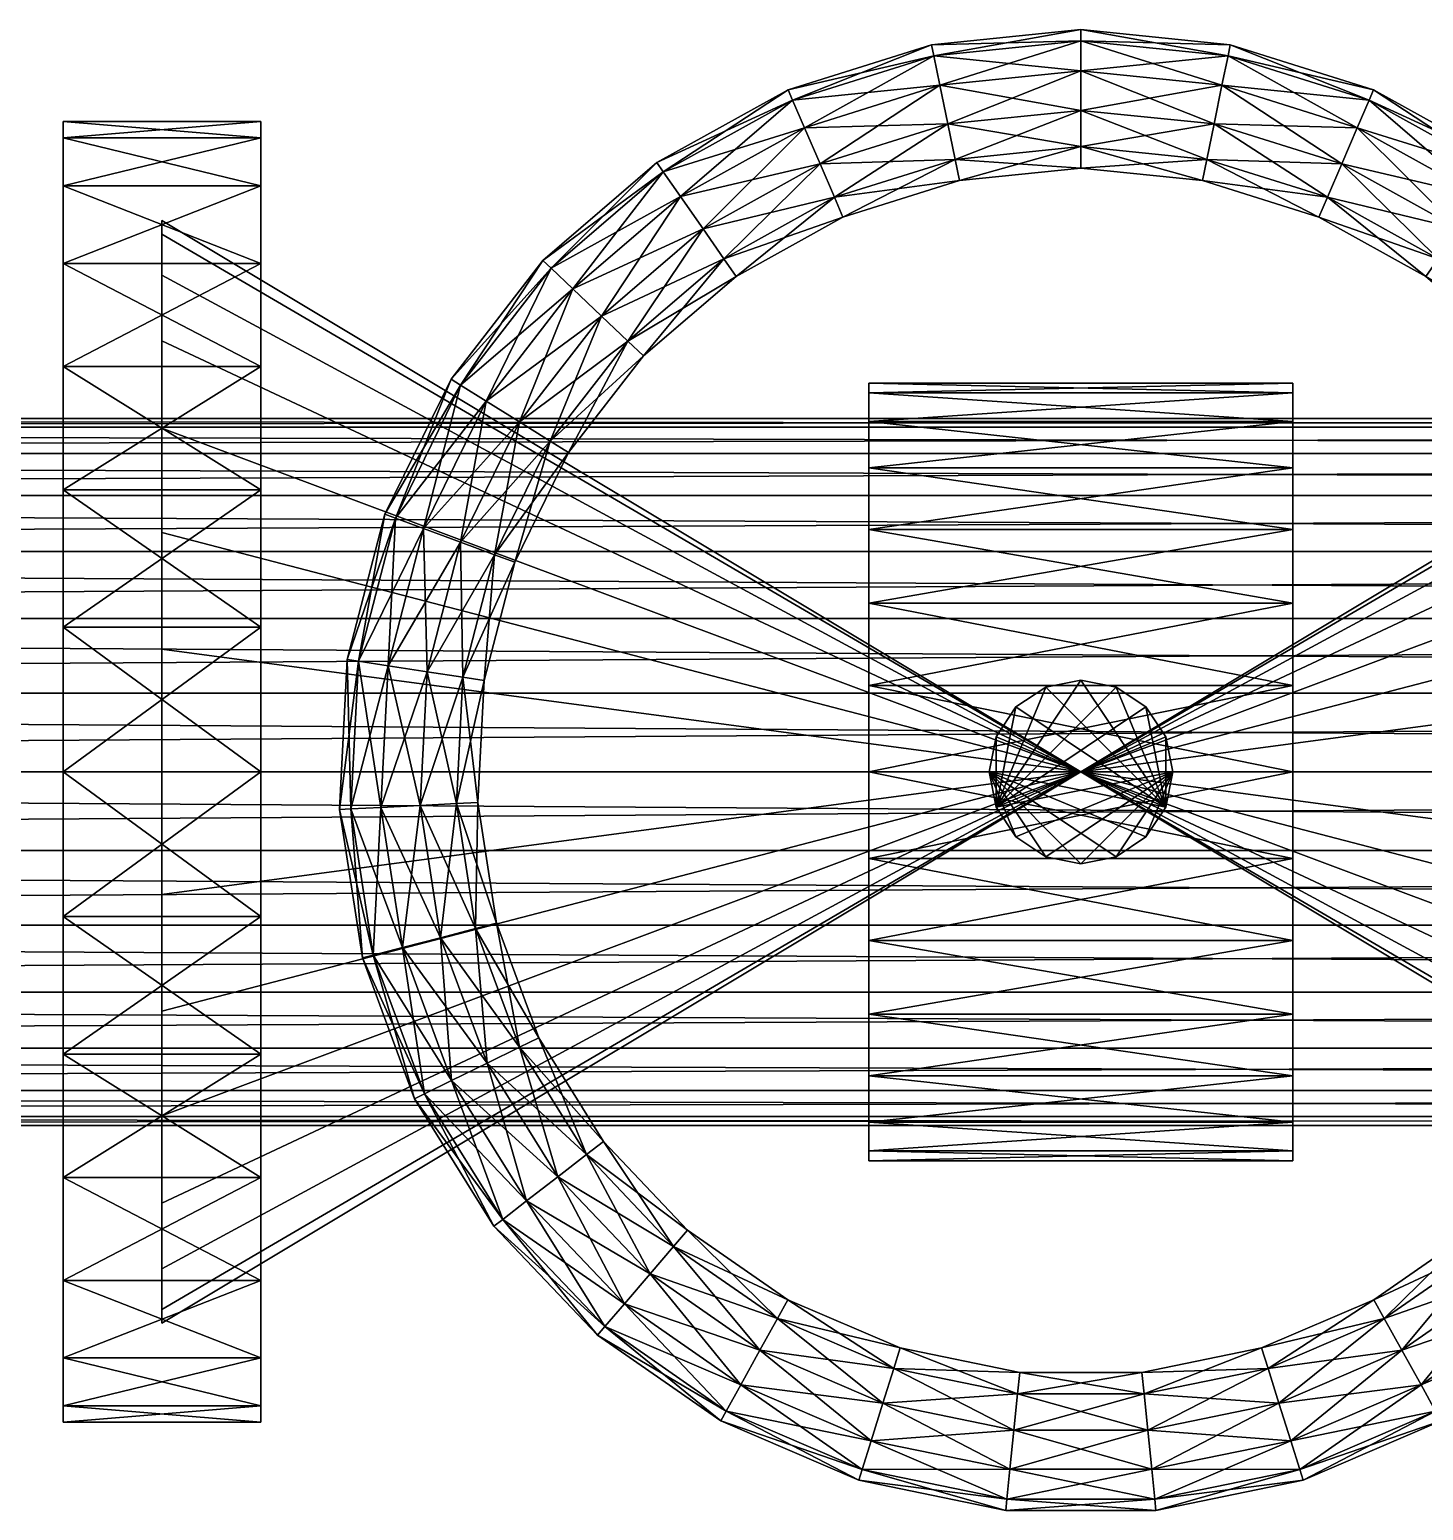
# Model space of a CAD drawing. Header units: millimetres. Extents: x 3500 to 25050, y 1500 to 19500.
# Drawn here: x 9974.1 to 10406.2, y 5771.1 to 6230.1 of the extents above; entities that cross this region are included whole.
import ezdxf

# ---------------------------------------------------------------- set-up
doc = ezdxf.new("R2010")
doc.units = ezdxf.units.MM
for name, color, linetype, true_color in [('3D-PIPE-P-1002', 7, 'Continuous', 0x1fb5a9), ('3D-VALVE', 7, 'Continuous', 0x3a4658), ('3D-VALVE-HANDWHEEL', 7, 'Continuous', 0xd93b3b)]:
    doc.layers.add(name, color=color, linetype=linetype, true_color=true_color)

msp = doc.modelspace()

# ---------------------------------------------------------------- meshes
at = {"layer": '3D-PIPE-P-1002'}
mesh = msp.add_polyface(dxfattribs=at)
corners = [(8500, 6109.55, 600), (12200, 6109.55, 600), (8500, 6106.8, 575.62), (12200, 6106.8, 575.62), (8500, 6098.7, 552.47), (12200, 6098.7, 552.47), (8500, 6085.65, 531.7), (12200, 6085.65, 531.7), (8500, 6068.3, 514.35), (12200, 6068.3, 514.35), (8500, 6047.53, 501.3), (12200, 6047.53, 501.3), (8500, 6024.38, 493.2), (12200, 6024.38, 493.2), (8500, 6000, 490.45), (12200, 6000, 490.45), (8500, 5975.62, 493.2), (12200, 5975.62, 493.2), (8500, 5952.47, 501.3), (12200, 5952.47, 501.3), (8500, 5931.7, 514.35), (12200, 5931.7, 514.35), (8500, 5914.35, 531.7), (12200, 5914.35, 531.7), (8500, 5901.3, 552.47), (12200, 5901.3, 552.47), (8500, 5893.2, 575.62), (12200, 5893.2, 575.62), (8500, 5890.45, 600), (12200, 5890.45, 600), (8500, 5893.2, 624.38), (12200, 5893.2, 624.38), (8500, 5901.3, 647.53), (12200, 5901.3, 647.53), (8500, 5914.35, 668.3), (12200, 5914.35, 668.3), (8500, 5931.7, 685.65), (12200, 5931.7, 685.65), (8500, 5952.47, 698.7), (12200, 5952.47, 698.7), (8500, 5975.62, 706.8), (12200, 5975.62, 706.8), (8500, 6000, 709.55), (12200, 6000, 709.55), (8500, 6024.38, 706.8), (12200, 6024.38, 706.8), (8500, 6047.53, 698.7), (12200, 6047.53, 698.7), (8500, 6068.3, 685.65), (12200, 6068.3, 685.65), (8500, 6085.65, 668.3), (12200, 6085.65, 668.3), (8500, 6098.7, 647.53), (12200, 6098.7, 647.53), (8500, 6106.8, 624.38), (12200, 6106.8, 624.38)]
mesh.append_faces([[corners[k] for k in face] for face in [(0, 1, 2), (1, 3, 2), (2, 3, 4), (3, 5, 4), (4, 5, 6), (5, 7, 6), (6, 7, 8), (7, 9, 8), (8, 9, 10), (9, 11, 10), (10, 11, 12), (11, 13, 12), (12, 13, 14), (13, 15, 14), (14, 15, 16), (15, 17, 16), (16, 17, 18), (17, 19, 18), (18, 19, 20), (19, 21, 20), (20, 21, 22), (21, 23, 22), (22, 23, 24), (23, 25, 24), (24, 25, 26), (25, 27, 26), (26, 27, 28), (27, 29, 28), (28, 29, 30), (29, 31, 30), (30, 31, 32), (31, 33, 32), (32, 33, 34), (33, 35, 34), (34, 35, 36), (35, 37, 36), (36, 37, 38), (37, 39, 38), (38, 39, 40), (39, 41, 40), (40, 41, 42), (41, 43, 42), (42, 43, 44), (43, 45, 44), (44, 45, 46), (45, 47, 46), (46, 47, 48), (47, 49, 48), (48, 49, 50), (49, 51, 50), (50, 51, 52), (51, 53, 52), (52, 53, 54), (53, 55, 54), (54, 55, 0), (55, 1, 0), (4, 6, 2), (2, 6, 0), (0, 6, 54), (54, 6, 52), (52, 6, 50), (50, 6, 48), (48, 6, 46), (46, 6, 44), (6, 8, 44), (8, 10, 44), (10, 12, 44), (44, 12, 42), (42, 12, 40), (40, 12, 38), (38, 12, 36), (36, 12, 34), (34, 12, 32), (32, 12, 30), (30, 12, 28), (28, 12, 26), (26, 12, 24), (12, 14, 24), (14, 16, 24), (16, 18, 24), (18, 20, 24), (22, 24, 20), (53, 51, 55), (55, 51, 1), (1, 51, 3), (3, 51, 5), (5, 51, 7), (7, 51, 9), (9, 51, 11), (11, 51, 13), (51, 49, 13), (49, 47, 13), (47, 45, 13), (13, 45, 15), (15, 45, 17), (17, 45, 19), (19, 45, 21), (21, 45, 23), (23, 45, 25), (25, 45, 27), (27, 45, 29), (29, 45, 31), (31, 45, 33), (45, 43, 33), (43, 41, 33), (41, 39, 33), (39, 37, 33), (35, 33, 37)]])
at = {"layer": '3D-VALVE'}
mesh = msp.add_polyface(dxfattribs=at)
corners = [(10015.17, 6074.15, 753.97), (10015.17, 6106.55, 733.61), (10015.17, 5866.39, 493.45), (10015.17, 6133.61, 706.55), (10015.17, 6153.97, 674.15), (10015.17, 6166.61, 638.03), (10015.17, 6170.9, 600), (10015.17, 6166.61, 561.97), (10015.17, 6153.97, 525.85), (10015.17, 6133.61, 493.45), (10015.17, 6106.55, 466.39), (10015.17, 5893.45, 466.39), (10015.17, 5961.97, 433.39), (10015.17, 6000, 429.1), (10015.17, 6074.15, 446.03), (10015.17, 6038.03, 433.39), (9984.5, 6201.57, 600), (10045.84, 6201.57, 600), (9984.5, 6196.52, 555.15), (10045.84, 6196.52, 555.15), (9984.5, 6181.61, 512.54), (10045.84, 6181.61, 512.54), (9984.5, 6157.6, 474.32), (10045.84, 6157.6, 474.32), (9984.5, 6125.68, 442.4), (10045.84, 6125.68, 442.4), (9984.5, 6087.46, 418.39), (10045.84, 6087.46, 418.39), (9984.5, 6044.85, 403.48), (10045.84, 6044.85, 403.48), (9984.5, 6000, 398.43), (10045.84, 6000, 398.43), (9984.5, 6000, 801.57), (10045.84, 6000, 801.57), (9984.5, 6044.85, 796.52), (10045.84, 6044.85, 796.52), (9984.5, 6087.46, 781.61), (10045.84, 6087.46, 781.61), (9984.5, 6125.68, 757.6), (10045.84, 6125.68, 757.6), (9984.5, 6157.6, 725.68), (10045.84, 6157.6, 725.68), (9984.5, 6181.61, 687.46), (10045.84, 6181.61, 687.46), (9984.5, 6196.52, 644.85), (10045.84, 6196.52, 644.85), (9984.5, 5955.15, 796.52), (9984.5, 5912.54, 781.61), (9984.5, 5874.32, 442.4), (9984.5, 5955.15, 403.48)]
mesh.append_faces([[corners[k] for k in face] for face in [(0, 1, 2), (1, 3, 2), (3, 4, 2), (4, 5, 2), (5, 6, 2), (6, 7, 2), (7, 8, 2), (8, 9, 2), (9, 10, 11), (12, 10, 13), (10, 14, 13), (15, 13, 14), (16, 17, 18), (17, 19, 18), (18, 19, 20), (19, 21, 20), (20, 21, 22), (21, 23, 22), (22, 23, 24), (23, 25, 24), (24, 25, 26), (25, 27, 26), (26, 27, 28), (27, 29, 28), (28, 29, 30), (29, 31, 30), (32, 33, 34), (33, 35, 34), (34, 35, 36), (35, 37, 36), (36, 37, 38), (37, 39, 38), (38, 39, 40), (39, 41, 40), (40, 41, 42), (41, 43, 42), (42, 43, 44), (43, 45, 44), (44, 45, 16), (45, 17, 16), (18, 20, 16), (16, 20, 44), (44, 20, 42), (42, 20, 40), (20, 22, 40), (40, 22, 38), (38, 22, 36), (36, 22, 34), (34, 22, 32), (32, 22, 46), (46, 22, 47), (22, 24, 48), (24, 26, 49), (49, 26, 30), (28, 30, 26), (45, 43, 17), (17, 43, 19), (19, 43, 21), (21, 43, 23), (43, 41, 23), (23, 41, 25)]])
mesh = msp.add_polyface(dxfattribs=at)
corners = [(10300, 6000, 600), (10584.83, 6000, 770.9), (10584.83, 6038.03, 766.61), (10584.83, 6074.15, 753.97), (10584.83, 6106.55, 733.61), (10584.83, 6133.61, 706.55), (10584.83, 6153.97, 674.15), (10584.83, 6166.61, 638.03), (10584.83, 6170.9, 600), (10584.83, 6166.61, 561.97), (10584.83, 6153.97, 525.85), (10584.83, 6133.61, 493.45), (10584.83, 6106.55, 466.39), (10584.83, 6074.15, 446.03), (10584.83, 6038.03, 433.39), (10584.83, 6000, 429.1), (10554.16, 6196.52, 555.15), (10554.16, 6181.61, 512.54), (10554.16, 6201.57, 600), (10554.16, 6196.52, 644.85), (10554.16, 6181.61, 687.46), (10554.16, 6157.6, 725.68), (10554.16, 6157.6, 474.32), (10554.16, 6125.68, 757.6), (10365.73, 6120.5, 600), (10365.73, 6117.48, 573.19), (10234.27, 6117.48, 573.19), (10365.73, 6108.57, 547.71), (10234.27, 6108.57, 547.71), (10365.73, 6094.21, 524.87), (10234.27, 6094.21, 524.87), (10365.73, 6075.13, 505.79), (10234.27, 6075.13, 505.79), (10365.73, 6052.29, 491.43), (10234.27, 6052.29, 491.43), (10365.73, 6026.81, 482.52), (10234.27, 6026.81, 482.52), (10365.73, 6000, 479.49), (10234.27, 6000, 479.49), (10365.73, 6000, 720.51), (10365.73, 6026.81, 717.48), (10234.27, 6026.81, 717.48), (10365.73, 6052.29, 708.57), (10234.27, 6052.29, 708.57), (10365.73, 6075.13, 694.21), (10234.27, 6075.13, 694.21), (10365.73, 6094.21, 675.13), (10234.27, 6094.21, 675.13), (10365.73, 6108.57, 652.29), (10234.27, 6108.57, 652.29), (10365.73, 6117.48, 626.81), (10234.27, 6117.48, 626.81), (10234.27, 6120.5, 600), (10365.73, 5973.19, 717.48), (10365.73, 5947.71, 708.57), (10365.73, 5879.5, 600), (10365.73, 5882.52, 573.19), (10300, 6028.48, 600), (10300, 6028.48, 1103.93), (10310.9, 6026.31, 600), (10310.9, 6026.31, 1103.93), (10320.14, 6020.14, 600), (10320.14, 6020.14, 1103.93), (10326.31, 6010.9, 600), (10326.31, 6010.9, 1103.93), (10328.48, 6000, 600), (10328.48, 6000, 1103.93), (10326.31, 5989.1, 600), (10289.1, 6026.31, 600), (10273.69, 5989.1, 1103.93)]
mesh.append_faces([[corners[k] for k in face] for face in [(0, 1, 2), (0, 2, 3), (0, 3, 4), (0, 4, 5), (0, 5, 6), (0, 6, 7), (0, 7, 8), (0, 8, 9), (0, 9, 10), (0, 10, 11), (0, 11, 12), (0, 12, 13), (0, 13, 14), (0, 14, 15), (16, 17, 18), (18, 17, 19), (19, 17, 20), (20, 17, 21), (17, 22, 21), (21, 22, 23), (24, 25, 26), (25, 27, 28), (27, 29, 30), (29, 31, 32), (31, 33, 34), (33, 35, 36), (35, 37, 38), (39, 40, 41), (40, 42, 43), (42, 44, 45), (44, 46, 47), (46, 48, 49), (48, 50, 51), (50, 24, 52), (50, 48, 24), (48, 46, 24), (46, 44, 24), (44, 42, 24), (42, 40, 24), (40, 39, 24), (39, 53, 24), (53, 54, 24), (24, 55, 25), (25, 55, 27), (27, 56, 29), (29, 56, 31), (31, 56, 33), (57, 58, 59), (58, 60, 59), (59, 60, 61), (60, 62, 61), (61, 62, 63), (62, 64, 63), (63, 64, 65), (64, 66, 65), (63, 67, 61), (61, 67, 59), (59, 67, 57), (57, 67, 68), (60, 69, 62), (62, 69, 64)]])
mesh = msp.add_polyface(dxfattribs=at)
corners = [(10300, 6000, 600), (10015.17, 6000, 429.1), (10015.17, 6038.03, 433.39), (10015.17, 6074.15, 446.03), (10015.17, 6106.55, 466.39), (10015.17, 6133.61, 493.45), (10015.17, 6153.97, 525.85), (10015.17, 6166.61, 561.97), (10015.17, 6170.9, 600), (10015.17, 6166.61, 638.03), (10015.17, 6153.97, 674.15), (10015.17, 6133.61, 706.55), (10015.17, 6106.55, 733.61), (10015.17, 6074.15, 753.97), (10015.17, 6038.03, 766.61), (10015.17, 6000, 770.9), (10045.84, 6125.68, 442.4), (10045.84, 6157.6, 725.68), (10045.84, 6087.46, 418.39), (10045.84, 6044.85, 403.48), (10045.84, 6000, 398.43), (10045.84, 5955.15, 403.48), (10045.84, 5912.54, 418.39), (10045.84, 6125.68, 757.6), (10045.84, 5874.32, 757.6), (10045.84, 6087.46, 781.61), (10045.84, 5955.15, 796.52), (10045.84, 6000, 801.57), (10045.84, 6044.85, 796.52), (10234.27, 6120.5, 600), (10365.73, 6120.5, 600), (10234.27, 6117.48, 573.19), (10365.73, 6117.48, 573.19), (10234.27, 6108.57, 547.71), (10365.73, 6108.57, 547.71), (10234.27, 6094.21, 524.87), (10365.73, 6094.21, 524.87), (10234.27, 6075.13, 505.79), (10365.73, 6075.13, 505.79), (10234.27, 6052.29, 491.43), (10365.73, 6052.29, 491.43), (10234.27, 6026.81, 482.52), (10365.73, 6026.81, 482.52), (10234.27, 6000, 479.49), (10234.27, 6000, 720.51), (10365.73, 6000, 720.51), (10234.27, 6026.81, 717.48), (10365.73, 6026.81, 717.48), (10234.27, 6052.29, 708.57), (10365.73, 6052.29, 708.57), (10234.27, 6075.13, 694.21), (10365.73, 6075.13, 694.21), (10234.27, 6094.21, 675.13), (10365.73, 6094.21, 675.13), (10234.27, 6108.57, 652.29), (10365.73, 6108.57, 652.29), (10234.27, 6117.48, 626.81), (10365.73, 6117.48, 626.81), (10234.27, 5973.19, 482.52), (10234.27, 5947.71, 491.43), (10234.27, 5879.5, 600), (10234.27, 5882.52, 626.81), (10271.52, 6000, 1103.93), (10273.69, 6010.9, 1103.93), (10273.69, 6010.9, 600), (10279.86, 6020.14, 600), (10279.86, 6020.14, 1103.93), (10289.1, 6026.31, 600), (10289.1, 6026.31, 1103.93), (10300, 6028.48, 600), (10300, 6028.48, 1103.93), (10326.31, 5989.1, 600), (10273.69, 5989.1, 1103.93), (10310.9, 6026.31, 1103.93)]
mesh.append_faces([[corners[k] for k in face] for face in [(0, 1, 2), (0, 2, 3), (0, 3, 4), (0, 4, 5), (0, 5, 6), (0, 6, 7), (0, 7, 8), (0, 8, 9), (0, 9, 10), (0, 10, 11), (0, 11, 12), (0, 12, 13), (0, 13, 14), (0, 14, 15), (16, 17, 18), (18, 17, 19), (19, 17, 20), (20, 17, 21), (21, 17, 22), (17, 23, 24), (23, 25, 26), (26, 25, 27), (28, 27, 25), (29, 30, 31), (31, 32, 33), (33, 34, 35), (35, 36, 37), (37, 38, 39), (39, 40, 41), (41, 42, 43), (44, 45, 46), (46, 47, 48), (48, 49, 50), (50, 51, 52), (52, 53, 54), (54, 55, 56), (56, 57, 29), (31, 33, 29), (33, 35, 29), (35, 37, 29), (37, 39, 29), (39, 41, 29), (41, 43, 29), (43, 58, 29), (58, 59, 29), (29, 60, 56), (56, 60, 54), (54, 61, 52), (52, 61, 50), (62, 63, 64), (64, 63, 65), (63, 66, 65), (65, 66, 67), (66, 68, 67), (67, 68, 69), (68, 70, 69), (67, 71, 65), (65, 71, 64), (63, 72, 66), (66, 72, 68), (68, 72, 70), (70, 72, 73)]])
mesh = msp.add_polyface(dxfattribs=at)
corners = [(10015.17, 5833.39, 638.03), (10015.17, 5846.03, 674.15), (10015.17, 5829.1, 600), (10015.17, 5866.39, 706.55), (10015.17, 5833.39, 561.97), (10015.17, 5846.03, 525.85), (10015.17, 5866.39, 493.45), (10015.17, 5893.45, 733.61), (10015.17, 5925.85, 753.97), (10015.17, 5961.97, 766.61), (10015.17, 6000, 770.9), (10015.17, 6038.03, 766.61), (10015.17, 6074.15, 753.97), (10015.17, 6133.61, 493.45), (10015.17, 5893.45, 466.39), (10015.17, 6106.55, 466.39), (10015.17, 5925.85, 446.03), (10015.17, 5961.97, 433.39), (9984.5, 6000, 398.43), (10045.84, 6000, 398.43), (9984.5, 5955.15, 403.48), (10045.84, 5955.15, 403.48), (9984.5, 5912.54, 418.39), (10045.84, 5912.54, 418.39), (9984.5, 5874.32, 442.4), (10045.84, 5874.32, 442.4), (9984.5, 5842.4, 474.32), (10045.84, 5842.4, 474.32), (9984.5, 5818.39, 512.54), (10045.84, 5818.39, 512.54), (9984.5, 5803.48, 555.15), (10045.84, 5803.48, 555.15), (9984.5, 5798.43, 600), (10045.84, 5798.43, 600), (9984.5, 5803.48, 644.85), (10045.84, 5803.48, 644.85), (9984.5, 5818.39, 687.46), (10045.84, 5818.39, 687.46), (9984.5, 5842.4, 725.68), (10045.84, 5842.4, 725.68), (9984.5, 5874.32, 757.6), (10045.84, 5874.32, 757.6), (9984.5, 5912.54, 781.61), (10045.84, 5912.54, 781.61), (9984.5, 5955.15, 796.52), (10045.84, 5955.15, 796.52), (9984.5, 6000, 801.57), (10045.84, 6000, 801.57), (9984.5, 6157.6, 474.32), (9984.5, 6125.68, 442.4), (10045.84, 6157.6, 725.68)]
mesh.append_faces([[corners[k] for k in face] for face in [(0, 1, 2), (1, 3, 2), (2, 3, 4), (4, 3, 5), (5, 3, 6), (3, 7, 6), (7, 8, 6), (8, 9, 6), (9, 10, 6), (10, 11, 6), (11, 12, 6), (6, 13, 14), (14, 15, 16), (16, 15, 17), (18, 19, 20), (19, 21, 20), (20, 21, 22), (21, 23, 22), (22, 23, 24), (23, 25, 24), (24, 25, 26), (25, 27, 26), (26, 27, 28), (27, 29, 28), (28, 29, 30), (29, 31, 30), (30, 31, 32), (31, 33, 32), (32, 33, 34), (33, 35, 34), (34, 35, 36), (35, 37, 36), (36, 37, 38), (37, 39, 38), (38, 39, 40), (39, 41, 40), (40, 41, 42), (41, 43, 42), (42, 43, 44), (43, 45, 44), (44, 45, 46), (45, 47, 46), (42, 48, 40), (40, 48, 38), (38, 48, 36), (36, 48, 34), (34, 48, 32), (32, 48, 30), (30, 48, 28), (28, 48, 26), (26, 48, 24), (24, 49, 22), (22, 49, 20), (23, 50, 25), (25, 50, 27), (27, 50, 29), (29, 50, 31), (31, 50, 33), (33, 50, 35), (35, 50, 37), (37, 50, 39)]])
mesh = msp.add_polyface(dxfattribs=at)
corners = [(10300, 6000, 600), (10015.17, 5829.1, 600), (10015.17, 5833.39, 561.97), (10015.17, 5846.03, 525.85), (10015.17, 5866.39, 493.45), (10015.17, 5893.45, 466.39), (10015.17, 5925.85, 446.03), (10015.17, 5961.97, 433.39), (10015.17, 6000, 429.1), (10015.17, 6000, 770.9), (10015.17, 5961.97, 766.61), (10015.17, 5925.85, 753.97), (10015.17, 5893.45, 733.61), (10015.17, 5866.39, 706.55), (10015.17, 5846.03, 674.15), (10015.17, 5833.39, 638.03), (10045.84, 5842.4, 725.68), (10045.84, 6157.6, 725.68), (10045.84, 5874.32, 757.6), (10045.84, 6125.68, 757.6), (10045.84, 5912.54, 781.61), (10045.84, 5955.15, 796.52), (10234.27, 6000, 479.49), (10365.73, 6000, 479.49), (10234.27, 5973.19, 482.52), (10365.73, 5973.19, 482.52), (10234.27, 5947.71, 491.43), (10365.73, 5947.71, 491.43), (10234.27, 5924.87, 505.79), (10365.73, 5924.87, 505.79), (10234.27, 5905.79, 524.87), (10365.73, 5905.79, 524.87), (10234.27, 5891.43, 547.71), (10365.73, 5891.43, 547.71), (10234.27, 5882.52, 573.19), (10365.73, 5882.52, 573.19), (10234.27, 5879.5, 600), (10365.73, 5879.5, 600), (10234.27, 5882.52, 626.81), (10365.73, 5882.52, 626.81), (10234.27, 5891.43, 652.29), (10365.73, 5891.43, 652.29), (10234.27, 5905.79, 675.13), (10365.73, 5905.79, 675.13), (10234.27, 5924.87, 694.21), (10365.73, 5924.87, 694.21), (10234.27, 5947.71, 708.57), (10365.73, 5947.71, 708.57), (10234.27, 5973.19, 717.48), (10365.73, 5973.19, 717.48), (10234.27, 6000, 720.51), (10234.27, 6120.5, 600), (10234.27, 6108.57, 652.29), (10234.27, 6075.13, 694.21), (10234.27, 6052.29, 708.57), (10234.27, 6026.81, 717.48), (10300, 5971.52, 600), (10300, 5971.52, 1103.93), (10289.1, 5973.69, 600), (10289.1, 5973.69, 1103.93), (10279.86, 5979.86, 600), (10279.86, 5979.86, 1103.93), (10273.69, 5989.1, 600), (10273.69, 5989.1, 1103.93), (10271.52, 6000, 600), (10271.52, 6000, 1103.93), (10273.69, 6010.9, 600), (10326.31, 5989.1, 600), (10310.9, 5973.69, 600), (10273.69, 6010.9, 1103.93), (10328.48, 6000, 1103.93)]
mesh.append_faces([[corners[k] for k in face] for face in [(0, 1, 2), (0, 2, 3), (0, 3, 4), (0, 4, 5), (0, 5, 6), (0, 6, 7), (0, 7, 8), (0, 9, 10), (0, 10, 11), (0, 11, 12), (0, 12, 13), (0, 13, 14), (0, 14, 15), (0, 15, 1), (16, 17, 18), (18, 19, 20), (20, 19, 21), (22, 23, 24), (24, 25, 26), (26, 27, 28), (28, 29, 30), (30, 31, 32), (32, 33, 34), (34, 35, 36), (36, 37, 38), (38, 39, 40), (40, 41, 42), (42, 43, 44), (44, 45, 46), (46, 47, 48), (48, 49, 50), (26, 28, 51), (28, 30, 51), (30, 32, 51), (32, 34, 51), (34, 36, 51), (36, 38, 52), (53, 38, 54), (54, 38, 55), (55, 38, 50), (50, 38, 48), (48, 38, 46), (46, 38, 44), (44, 38, 42), (40, 42, 38), (56, 57, 58), (57, 59, 58), (58, 59, 60), (59, 61, 60), (60, 61, 62), (61, 63, 62), (62, 63, 64), (63, 65, 64), (64, 65, 66), (66, 67, 64), (68, 56, 64), (56, 58, 64), (58, 60, 64), (64, 60, 62), (65, 63, 69), (63, 61, 70), (61, 59, 70)]])
mesh = msp.add_polyface(dxfattribs=at)
corners = [(10300, 6000, 600), (10584.83, 5829.1, 600), (10584.83, 5833.39, 638.03), (10584.83, 5846.03, 674.15), (10584.83, 5866.39, 706.55), (10584.83, 5893.45, 733.61), (10584.83, 5925.85, 753.97), (10584.83, 5961.97, 766.61), (10584.83, 6000, 770.9), (10584.83, 6000, 429.1), (10584.83, 5961.97, 433.39), (10584.83, 5925.85, 446.03), (10584.83, 5893.45, 466.39), (10584.83, 5866.39, 493.45), (10584.83, 5846.03, 525.85), (10584.83, 5833.39, 561.97), (10554.16, 5912.54, 781.61), (10554.16, 6157.6, 474.32), (10554.16, 5874.32, 757.6), (10554.16, 5842.4, 725.68), (10554.16, 5818.39, 687.46), (10554.16, 5803.48, 644.85), (10365.73, 6000, 479.49), (10365.73, 5973.19, 482.52), (10234.27, 5973.19, 482.52), (10365.73, 5947.71, 491.43), (10234.27, 5947.71, 491.43), (10365.73, 5924.87, 505.79), (10234.27, 5924.87, 505.79), (10365.73, 5905.79, 524.87), (10234.27, 5905.79, 524.87), (10365.73, 5891.43, 547.71), (10234.27, 5891.43, 547.71), (10365.73, 5882.52, 573.19), (10234.27, 5882.52, 573.19), (10365.73, 5879.5, 600), (10234.27, 5879.5, 600), (10365.73, 5882.52, 626.81), (10234.27, 5882.52, 626.81), (10365.73, 5891.43, 652.29), (10234.27, 5891.43, 652.29), (10365.73, 5905.79, 675.13), (10234.27, 5905.79, 675.13), (10365.73, 5924.87, 694.21), (10234.27, 5924.87, 694.21), (10365.73, 5947.71, 708.57), (10234.27, 5947.71, 708.57), (10365.73, 5973.19, 717.48), (10234.27, 5973.19, 717.48), (10365.73, 6000, 720.51), (10234.27, 6000, 720.51), (10365.73, 6120.5, 600), (10365.73, 6108.57, 547.71), (10365.73, 6052.29, 491.43), (10365.73, 6026.81, 482.52), (10328.48, 6000, 600), (10328.48, 6000, 1103.93), (10326.31, 5989.1, 600), (10326.31, 5989.1, 1103.93), (10320.14, 5979.86, 600), (10320.14, 5979.86, 1103.93), (10310.9, 5973.69, 600), (10310.9, 5973.69, 1103.93), (10300, 5971.52, 600), (10300, 5971.52, 1103.93), (10326.31, 6010.9, 600), (10271.52, 6000, 600), (10326.31, 6010.9, 1103.93), (10273.69, 5989.1, 1103.93), (10289.1, 5973.69, 1103.93)]
mesh.append_faces([[corners[k] for k in face] for face in [(0, 1, 2), (0, 2, 3), (0, 3, 4), (0, 4, 5), (0, 5, 6), (0, 6, 7), (0, 7, 8), (0, 9, 10), (0, 10, 11), (0, 11, 12), (0, 12, 13), (0, 13, 14), (0, 14, 15), (0, 15, 1), (16, 17, 18), (18, 17, 19), (19, 17, 20), (20, 17, 21), (22, 23, 24), (23, 25, 26), (25, 27, 28), (27, 29, 30), (29, 31, 32), (31, 33, 34), (33, 35, 36), (35, 37, 38), (37, 39, 40), (39, 41, 42), (41, 43, 44), (43, 45, 46), (45, 47, 48), (47, 49, 50), (45, 43, 51), (43, 41, 51), (41, 39, 51), (39, 37, 51), (37, 35, 51), (35, 33, 52), (53, 33, 54), (54, 33, 22), (22, 33, 23), (23, 33, 25), (25, 33, 27), (27, 33, 29), (31, 29, 33), (55, 56, 57), (56, 58, 57), (57, 58, 59), (58, 60, 59), (59, 60, 61), (60, 62, 61), (61, 62, 63), (62, 64, 63), (55, 57, 65), (57, 59, 66), (59, 61, 66), (67, 68, 56), (69, 64, 56), (64, 62, 56), (62, 60, 56), (56, 60, 58)]])
at = {"layer": '3D-VALVE-HANDWHEEL'}
mesh = msp.add_polyface(dxfattribs=at)
corners = [(10209.28, 6211.41, 1103.93), (10254.39, 6221.94, 1115.78), (10253.69, 6225.35, 1103.93), (10210.65, 6208.21, 1115.78), (10256.27, 6212.8, 1123.86), (10214.33, 6199.64, 1123.86), (10258.73, 6200.83, 1125.62), (10219.15, 6188.41, 1125.62), (10260.99, 6189.83, 1120.49), (10223.58, 6178.09, 1120.49), (10262.33, 6183.29, 1110.1), (10226.21, 6171.96, 1110.1), (10262.33, 6183.29, 1097.76), (10226.21, 6171.96, 1097.76), (10260.99, 6189.83, 1087.37), (10223.58, 6178.09, 1087.37), (10258.73, 6200.83, 1082.24), (10219.15, 6188.41, 1082.24), (10256.27, 6212.8, 1084), (10214.33, 6199.64, 1084), (10254.39, 6221.94, 1092.08), (10210.65, 6208.21, 1092.08), (10300, 6226.58, 1115.78), (10300, 6230.06, 1103.93), (10300, 6217.25, 1123.86), (10300, 6205.03, 1125.62), (10300, 6193.8, 1120.49), (10300, 6187.12, 1110.1), (10300, 6187.12, 1097.76), (10300, 6193.8, 1087.37), (10300, 6205.03, 1082.24), (10300, 6217.25, 1084), (10300, 6226.58, 1092.08)]
mesh.append_faces([[corners[k] for k in face] for face in [(0, 1, 2), (0, 3, 1), (3, 4, 1), (3, 5, 4), (5, 6, 4), (5, 7, 6), (7, 8, 6), (7, 9, 8), (9, 10, 8), (9, 11, 10), (11, 12, 10), (11, 13, 12), (13, 14, 12), (13, 15, 14), (15, 16, 14), (15, 17, 16), (17, 18, 16), (17, 19, 18), (19, 20, 18), (19, 21, 20), (21, 2, 20), (2, 22, 23), (2, 1, 22), (1, 24, 22), (1, 4, 24), (4, 25, 24), (4, 6, 25), (6, 26, 25), (6, 8, 26), (8, 27, 26), (8, 10, 27), (10, 28, 27), (10, 12, 28), (12, 29, 28), (12, 14, 29), (14, 30, 29), (14, 16, 30), (16, 31, 30), (16, 18, 31), (18, 32, 31), (18, 20, 32), (20, 23, 32), (20, 2, 23)]])
mesh = msp.add_polyface(dxfattribs=at)
corners = [(10300, 6230.06, 1103.93), (10345.61, 6221.94, 1115.78), (10346.31, 6225.35, 1103.93), (10300, 6226.58, 1115.78), (10343.73, 6212.8, 1123.86), (10300, 6217.25, 1123.86), (10341.27, 6200.83, 1125.62), (10300, 6205.03, 1125.62), (10339.01, 6189.83, 1120.49), (10300, 6193.8, 1120.49), (10337.67, 6183.29, 1110.1), (10300, 6187.12, 1110.1), (10337.67, 6183.29, 1097.76), (10300, 6187.12, 1097.76), (10339.01, 6189.83, 1087.37), (10300, 6193.8, 1087.37), (10341.27, 6200.83, 1082.24), (10300, 6205.03, 1082.24), (10343.73, 6212.8, 1084), (10300, 6217.25, 1084), (10345.61, 6221.94, 1092.08), (10300, 6226.58, 1092.08), (10389.35, 6208.21, 1115.78), (10385.67, 6199.64, 1123.86), (10380.85, 6188.41, 1125.62), (10376.42, 6178.09, 1120.49), (10373.79, 6171.96, 1110.1), (10373.79, 6171.96, 1097.76), (10376.42, 6178.09, 1087.37), (10380.85, 6188.41, 1082.24), (10385.67, 6199.64, 1084), (10389.35, 6208.21, 1092.08), (10390.72, 6211.41, 1103.93)]
mesh.append_faces([[corners[k] for k in face] for face in [(0, 1, 2), (0, 3, 1), (3, 4, 1), (3, 5, 4), (5, 6, 4), (5, 7, 6), (7, 8, 6), (7, 9, 8), (9, 10, 8), (9, 11, 10), (11, 12, 10), (11, 13, 12), (13, 14, 12), (13, 15, 14), (15, 16, 14), (15, 17, 16), (17, 18, 16), (17, 19, 18), (19, 20, 18), (19, 21, 20), (21, 2, 20), (21, 0, 2), (2, 1, 22), (1, 23, 22), (1, 4, 23), (4, 24, 23), (4, 6, 24), (6, 25, 24), (6, 8, 25), (8, 26, 25), (8, 10, 26), (10, 27, 26), (10, 12, 27), (12, 28, 27), (12, 14, 28), (14, 29, 28), (14, 16, 29), (16, 30, 29), (16, 18, 30), (18, 31, 30), (18, 20, 31), (20, 32, 31), (20, 2, 32)]])
mesh = msp.add_polyface(dxfattribs=at)
corners = [(10104.77, 6121.69, 1103.93), (10135.78, 6156.1, 1115.78), (10133.26, 6158.5, 1103.93), (10107.72, 6119.85, 1092.08), (10135.78, 6156.1, 1092.08), (10170.56, 6185.97, 1115.78), (10168.58, 6188.82, 1103.93), (10175.89, 6178.31, 1123.86), (10142.54, 6149.68, 1123.86), (10182.88, 6168.28, 1125.62), (10151.4, 6141.26, 1125.62), (10189.29, 6159.06, 1120.49), (10159.54, 6133.52, 1120.49), (10193.1, 6153.58, 1110.1), (10164.38, 6128.92, 1110.1), (10193.1, 6153.58, 1097.76), (10164.38, 6128.92, 1097.76), (10189.29, 6159.06, 1087.37), (10159.54, 6133.52, 1087.37), (10182.88, 6168.28, 1082.24), (10151.4, 6141.26, 1082.24), (10175.89, 6178.31, 1084), (10142.54, 6149.68, 1084), (10170.56, 6185.97, 1092.08), (10210.65, 6208.21, 1115.78), (10209.28, 6211.41, 1103.93), (10214.33, 6199.64, 1123.86), (10219.15, 6188.41, 1125.62), (10223.58, 6178.09, 1120.49), (10226.21, 6171.96, 1110.1), (10226.21, 6171.96, 1097.76), (10223.58, 6178.09, 1087.37), (10219.15, 6188.41, 1082.24), (10214.33, 6199.64, 1084), (10210.65, 6208.21, 1092.08), (10253.69, 6225.35, 1103.93)]
mesh.append_faces([[corners[k] for k in face] for face in [(0, 1, 2), (3, 2, 4), (2, 5, 6), (2, 1, 5), (1, 7, 5), (1, 8, 7), (8, 9, 7), (8, 10, 9), (10, 11, 9), (12, 13, 11), (14, 15, 13), (16, 17, 15), (18, 19, 17), (18, 20, 19), (20, 21, 19), (20, 22, 21), (22, 23, 21), (22, 4, 23), (4, 6, 23), (4, 2, 6), (6, 24, 25), (6, 5, 24), (5, 26, 24), (5, 7, 26), (7, 27, 26), (7, 9, 27), (9, 28, 27), (9, 11, 28), (11, 29, 28), (11, 13, 29), (13, 30, 29), (13, 15, 30), (15, 31, 30), (15, 17, 31), (17, 32, 31), (17, 19, 32), (19, 33, 32), (19, 21, 33), (21, 34, 33), (21, 23, 34), (23, 25, 34), (23, 6, 25), (34, 25, 35)]])
mesh = msp.add_polyface(dxfattribs=at)
corners = [(10346.31, 6225.35, 1103.93), (10389.35, 6208.21, 1115.78), (10390.72, 6211.41, 1103.93), (10429.44, 6185.97, 1115.78), (10431.42, 6188.82, 1103.93), (10424.11, 6178.31, 1123.86), (10385.67, 6199.64, 1123.86), (10417.12, 6168.28, 1125.62), (10380.85, 6188.41, 1125.62), (10410.71, 6159.06, 1120.49), (10376.42, 6178.09, 1120.49), (10406.9, 6153.58, 1110.1), (10373.79, 6171.96, 1110.1), (10406.9, 6153.58, 1097.76), (10373.79, 6171.96, 1097.76), (10410.71, 6159.06, 1087.37), (10376.42, 6178.09, 1087.37), (10417.12, 6168.28, 1082.24), (10380.85, 6188.41, 1082.24), (10424.11, 6178.31, 1084), (10385.67, 6199.64, 1084), (10429.44, 6185.97, 1092.08), (10389.35, 6208.21, 1092.08), (10464.22, 6156.1, 1115.78), (10466.74, 6158.5, 1103.93), (10457.46, 6149.68, 1123.86), (10448.6, 6141.26, 1125.62), (10440.46, 6133.52, 1120.49), (10435.62, 6128.92, 1110.1), (10435.62, 6128.92, 1097.76), (10440.46, 6133.52, 1087.37), (10448.6, 6141.26, 1082.24), (10457.46, 6149.68, 1084), (10464.22, 6156.1, 1092.08), (10492.28, 6119.85, 1115.78), (10495.23, 6121.69, 1103.93)]
mesh.append_faces([[corners[k] for k in face] for face in [(0, 1, 2), (2, 3, 4), (2, 1, 3), (1, 5, 3), (1, 6, 5), (6, 7, 5), (6, 8, 7), (8, 9, 7), (8, 10, 9), (10, 11, 9), (10, 12, 11), (12, 13, 11), (12, 14, 13), (14, 15, 13), (14, 16, 15), (16, 17, 15), (16, 18, 17), (18, 19, 17), (18, 20, 19), (20, 21, 19), (20, 22, 21), (22, 4, 21), (22, 2, 4), (4, 23, 24), (4, 3, 23), (3, 25, 23), (3, 5, 25), (5, 26, 25), (5, 7, 26), (7, 27, 26), (7, 9, 27), (9, 11, 28), (11, 13, 29), (13, 15, 30), (15, 17, 31), (17, 32, 31), (17, 19, 32), (19, 33, 32), (19, 21, 33), (21, 24, 33), (21, 4, 24), (24, 23, 34), (33, 24, 35)]])
mesh = msp.add_polyface(dxfattribs=at)
corners = [(10084.27, 6079.9, 1103.93), (10107.72, 6119.85, 1115.78), (10104.77, 6121.69, 1103.93), (10087.53, 6078.69, 1115.78), (10115.63, 6114.92, 1123.86), (10096.28, 6075.45, 1123.86), (10126, 6108.45, 1125.62), (10107.74, 6071.21, 1125.62), (10135.54, 6102.51, 1120.49), (10118.27, 6067.31, 1120.49), (10141.2, 6098.98, 1110.1), (10124.53, 6064.99, 1110.1), (10141.2, 6098.98, 1097.76), (10124.53, 6064.99, 1097.76), (10135.54, 6102.51, 1087.37), (10118.27, 6067.31, 1087.37), (10126, 6108.45, 1082.24), (10107.74, 6071.21, 1082.24), (10115.63, 6114.92, 1084), (10096.28, 6075.45, 1084), (10107.72, 6119.85, 1092.08), (10087.53, 6078.69, 1092.08), (10135.78, 6156.1, 1115.78), (10142.54, 6149.68, 1123.86), (10151.4, 6141.26, 1125.62), (10159.54, 6133.52, 1120.49), (10164.38, 6128.92, 1110.1), (10164.38, 6128.92, 1097.76), (10159.54, 6133.52, 1087.37), (10151.4, 6141.26, 1082.24), (10142.54, 6149.68, 1084), (10135.78, 6156.1, 1092.08), (10133.26, 6158.5, 1103.93), (10189.29, 6159.06, 1120.49), (10193.1, 6153.58, 1110.1), (10193.1, 6153.58, 1097.76), (10189.29, 6159.06, 1087.37)]
mesh.append_faces([[corners[k] for k in face] for face in [(0, 1, 2), (0, 3, 1), (3, 4, 1), (3, 5, 4), (5, 6, 4), (5, 7, 6), (7, 8, 6), (7, 9, 8), (9, 10, 8), (11, 12, 10), (13, 14, 12), (15, 16, 14), (15, 17, 16), (17, 18, 16), (17, 19, 18), (19, 20, 18), (19, 21, 20), (21, 2, 20), (21, 0, 2), (2, 1, 22), (1, 23, 22), (1, 4, 23), (4, 24, 23), (4, 6, 24), (6, 25, 24), (6, 8, 25), (8, 26, 25), (8, 10, 26), (10, 27, 26), (10, 12, 27), (12, 28, 27), (12, 14, 28), (14, 29, 28), (14, 16, 29), (16, 30, 29), (16, 18, 30), (18, 31, 30), (18, 20, 31), (20, 2, 32), (24, 25, 33), (25, 26, 34), (26, 27, 35), (27, 28, 36)]])
mesh = msp.add_polyface(dxfattribs=at)
corners = [(10070.24, 5988.35, 1103.93), (10076.04, 6034.31, 1115.78), (10072.6, 6034.84, 1103.93), (10073.71, 5988.52, 1115.78), (10085.26, 6032.9, 1123.86), (10083.03, 5989, 1123.86), (10097.34, 6031.05, 1125.62), (10095.24, 5989.62, 1125.62), (10108.44, 6029.35, 1120.49), (10106.45, 5990.18, 1120.49), (10115.04, 6028.34, 1110.1), (10113.12, 5990.52, 1110.1), (10115.04, 6028.34, 1097.76), (10113.12, 5990.52, 1097.76), (10108.44, 6029.35, 1087.37), (10106.45, 5990.18, 1087.37), (10097.34, 6031.05, 1082.24), (10095.24, 5989.62, 1082.24), (10085.26, 6032.9, 1084), (10083.03, 5989, 1084), (10076.04, 6034.31, 1092.08), (10073.71, 5988.52, 1092.08), (10087.53, 6078.69, 1115.78), (10084.27, 6079.9, 1103.93), (10096.28, 6075.45, 1123.86), (10107.74, 6071.21, 1125.62), (10118.27, 6067.31, 1120.49), (10124.53, 6064.99, 1110.1), (10124.53, 6064.99, 1097.76), (10118.27, 6067.31, 1087.37), (10107.74, 6071.21, 1082.24), (10096.28, 6075.45, 1084), (10087.53, 6078.69, 1092.08), (10141.2, 6098.98, 1110.1), (10141.2, 6098.98, 1097.76), (10135.54, 6102.51, 1087.37)]
mesh.append_faces([[corners[k] for k in face] for face in [(0, 1, 2), (0, 3, 1), (3, 4, 1), (3, 5, 4), (5, 6, 4), (7, 8, 6), (9, 10, 8), (11, 12, 10), (13, 14, 12), (15, 16, 14), (15, 17, 16), (17, 18, 16), (17, 19, 18), (19, 20, 18), (19, 21, 20), (21, 2, 20), (21, 0, 2), (2, 22, 23), (2, 1, 22), (1, 24, 22), (1, 4, 24), (4, 25, 24), (4, 6, 25), (6, 26, 25), (6, 8, 26), (8, 27, 26), (8, 10, 27), (10, 28, 27), (10, 12, 28), (12, 29, 28), (12, 14, 29), (14, 30, 29), (14, 16, 30), (16, 31, 30), (16, 18, 31), (18, 32, 31), (18, 20, 32), (20, 23, 32), (20, 2, 23), (26, 27, 33), (27, 28, 34), (28, 29, 35)]])
mesh = msp.add_polyface(dxfattribs=at)
corners = [(10093.46, 5898.69, 1103.93), (10080.66, 5943.21, 1115.78), (10077.29, 5942.34, 1103.93), (10096.58, 5900.22, 1115.78), (10089.69, 5945.55, 1123.86), (10104.96, 5904.33, 1123.86), (10101.52, 5948.61, 1125.62), (10115.93, 5909.71, 1125.62), (10112.39, 5951.42, 1120.49), (10126.01, 5914.65, 1120.49), (10118.85, 5953.1, 1110.1), (10132, 5917.59, 1110.1), (10118.85, 5953.1, 1097.76), (10132, 5917.59, 1097.76), (10112.39, 5951.42, 1087.37), (10126.01, 5914.65, 1087.37), (10101.52, 5948.61, 1082.24), (10115.93, 5909.71, 1082.24), (10089.69, 5945.55, 1084), (10104.96, 5904.33, 1084), (10080.66, 5943.21, 1092.08), (10096.58, 5900.22, 1092.08), (10073.71, 5988.52, 1115.78), (10070.24, 5988.35, 1103.93), (10083.03, 5989, 1123.86), (10095.24, 5989.62, 1125.62), (10106.45, 5990.18, 1120.49), (10113.12, 5990.52, 1110.1), (10113.12, 5990.52, 1097.76), (10106.45, 5990.18, 1087.37), (10095.24, 5989.62, 1082.24), (10083.03, 5989, 1084), (10073.71, 5988.52, 1092.08), (10097.34, 6031.05, 1125.62), (10108.44, 6029.35, 1120.49), (10115.04, 6028.34, 1110.1), (10115.04, 6028.34, 1097.76), (10108.44, 6029.35, 1087.37)]
mesh.append_faces([[corners[k] for k in face] for face in [(0, 1, 2), (3, 4, 1), (5, 6, 4), (7, 8, 6), (7, 9, 8), (9, 10, 8), (9, 11, 10), (11, 12, 10), (11, 13, 12), (13, 14, 12), (13, 15, 14), (15, 16, 14), (15, 17, 16), (17, 18, 16), (19, 20, 18), (21, 2, 20), (2, 22, 23), (2, 1, 22), (1, 24, 22), (1, 4, 24), (4, 25, 24), (4, 6, 25), (6, 26, 25), (6, 8, 26), (8, 27, 26), (8, 10, 27), (10, 28, 27), (10, 12, 28), (12, 29, 28), (12, 14, 29), (14, 30, 29), (14, 16, 30), (16, 31, 30), (16, 18, 31), (18, 32, 31), (18, 20, 32), (20, 23, 32), (20, 2, 23), (24, 25, 33), (25, 26, 34), (26, 27, 35), (27, 28, 36), (28, 29, 37)]])
mesh = msp.add_polyface(dxfattribs=at)
corners = [(10152.41, 5828.08, 1115.78), (10128.21, 5867.02, 1123.86), (10120.83, 5861.31, 1115.78), (10158.49, 5835.16, 1123.86), (10137.87, 5874.5, 1125.62), (10166.45, 5844.43, 1125.62), (10146.75, 5881.38, 1120.49), (10173.77, 5852.96, 1120.49), (10152.03, 5885.46, 1110.1), (10178.11, 5858.02, 1110.1), (10152.03, 5885.46, 1097.76), (10178.11, 5858.02, 1097.76), (10146.75, 5881.38, 1087.37), (10173.77, 5852.96, 1087.37), (10137.87, 5874.5, 1082.24), (10166.45, 5844.43, 1082.24), (10128.21, 5867.02, 1084), (10158.49, 5835.16, 1084), (10120.83, 5861.31, 1092.08), (10118.08, 5859.18, 1103.93), (10096.58, 5900.22, 1115.78), (10093.46, 5898.69, 1103.93), (10104.96, 5904.33, 1123.86), (10115.93, 5909.71, 1125.62), (10126.01, 5914.65, 1120.49), (10132, 5917.59, 1110.1), (10132, 5917.59, 1097.76), (10126.01, 5914.65, 1087.37), (10115.93, 5909.71, 1082.24), (10104.96, 5904.33, 1084), (10096.58, 5900.22, 1092.08), (10080.66, 5943.21, 1115.78), (10089.69, 5945.55, 1123.86), (10101.52, 5948.61, 1125.62), (10089.69, 5945.55, 1084), (10080.66, 5943.21, 1092.08), (10077.29, 5942.34, 1103.93)]
mesh.append_faces([[corners[k] for k in face] for face in [(0, 1, 2), (3, 4, 1), (5, 6, 4), (5, 7, 6), (7, 8, 6), (7, 9, 8), (9, 10, 8), (9, 11, 10), (11, 12, 10), (11, 13, 12), (13, 14, 12), (13, 15, 14), (15, 16, 14), (17, 18, 16), (19, 20, 21), (19, 2, 20), (2, 22, 20), (2, 1, 22), (1, 23, 22), (1, 4, 23), (4, 24, 23), (4, 6, 24), (6, 25, 24), (6, 8, 25), (8, 26, 25), (8, 10, 26), (10, 27, 26), (10, 12, 27), (12, 28, 27), (12, 14, 28), (14, 29, 28), (14, 16, 29), (16, 30, 29), (16, 18, 30), (18, 21, 30), (18, 19, 21), (21, 20, 31), (20, 22, 32), (22, 23, 33), (28, 29, 34), (29, 30, 35), (30, 21, 36)]])
mesh = msp.add_polyface(dxfattribs=at)
corners = [(10231.13, 5780.5, 1103.93), (10190.04, 5801.89, 1115.78), (10188.35, 5798.85, 1103.93), (10232.17, 5783.81, 1115.78), (10194.57, 5810.05, 1123.86), (10234.96, 5792.72, 1123.86), (10200.5, 5820.74, 1125.62), (10238.62, 5804.38, 1125.62), (10205.95, 5830.55, 1120.49), (10241.98, 5815.09, 1120.49), (10209.19, 5836.39, 1110.1), (10241.98, 5815.09, 1087.37), (10200.5, 5820.74, 1082.24), (10205.95, 5830.55, 1087.37), (10238.62, 5804.38, 1082.24), (10194.57, 5810.05, 1084), (10234.96, 5792.72, 1084), (10190.04, 5801.89, 1092.08), (10232.17, 5783.81, 1092.08), (10152.41, 5828.08, 1115.78), (10150.15, 5825.44, 1103.93), (10158.49, 5835.16, 1123.86), (10166.45, 5844.43, 1125.62), (10173.77, 5852.96, 1120.49), (10178.11, 5858.02, 1110.1), (10178.11, 5858.02, 1097.76), (10209.19, 5836.39, 1097.76), (10173.77, 5852.96, 1087.37), (10166.45, 5844.43, 1082.24), (10158.49, 5835.16, 1084), (10152.41, 5828.08, 1092.08), (10120.83, 5861.31, 1115.78), (10118.08, 5859.18, 1103.93), (10128.21, 5867.02, 1123.86), (10137.87, 5874.5, 1125.62), (10128.21, 5867.02, 1084), (10120.83, 5861.31, 1092.08)]
mesh.append_faces([[corners[k] for k in face] for face in [(0, 1, 2), (0, 3, 1), (3, 4, 1), (5, 6, 4), (7, 8, 6), (9, 10, 8), (11, 12, 13), (14, 15, 12), (16, 17, 15), (16, 18, 17), (18, 2, 17), (18, 0, 2), (2, 19, 20), (2, 1, 19), (1, 21, 19), (1, 4, 21), (4, 22, 21), (4, 6, 22), (6, 23, 22), (6, 8, 23), (8, 24, 23), (8, 10, 24), (10, 25, 24), (10, 26, 25), (26, 27, 25), (26, 13, 27), (13, 28, 27), (13, 12, 28), (12, 29, 28), (12, 15, 29), (15, 30, 29), (15, 17, 30), (17, 20, 30), (17, 2, 20), (20, 31, 32), (20, 19, 31), (19, 21, 33), (21, 22, 34), (28, 29, 35), (29, 30, 36), (30, 32, 36), (30, 20, 32)]])
mesh = msp.add_polyface(dxfattribs=at)
corners = [(10481.92, 5859.18, 1103.93), (10447.59, 5828.08, 1115.78), (10449.85, 5825.44, 1103.93), (10479.17, 5861.31, 1115.78), (10441.51, 5835.16, 1123.86), (10471.79, 5867.02, 1123.86), (10433.55, 5844.43, 1125.62), (10462.13, 5874.5, 1082.24), (10441.51, 5835.16, 1084), (10433.55, 5844.43, 1082.24), (10471.79, 5867.02, 1084), (10447.59, 5828.08, 1092.08), (10479.17, 5861.31, 1092.08), (10409.96, 5801.89, 1115.78), (10411.65, 5798.85, 1103.93), (10405.43, 5810.05, 1123.86), (10399.5, 5820.74, 1125.62), (10394.05, 5830.55, 1120.49), (10426.23, 5852.96, 1120.49), (10390.81, 5836.39, 1110.1), (10421.89, 5858.02, 1110.1), (10390.81, 5836.39, 1097.76), (10421.89, 5858.02, 1097.76), (10394.05, 5830.55, 1087.37), (10426.23, 5852.96, 1087.37), (10399.5, 5820.74, 1082.24), (10405.43, 5810.05, 1084), (10409.96, 5801.89, 1092.08), (10367.83, 5783.81, 1115.78), (10368.87, 5780.5, 1103.93), (10365.04, 5792.72, 1123.86), (10361.38, 5804.38, 1125.62), (10358.02, 5815.09, 1120.49), (10356.02, 5821.46, 1110.1), (10358.02, 5815.09, 1087.37), (10361.38, 5804.38, 1082.24), (10365.04, 5792.72, 1084), (10367.83, 5783.81, 1092.08)]
mesh.append_faces([[corners[k] for k in face] for face in [(0, 1, 2), (0, 3, 1), (3, 4, 1), (5, 6, 4), (7, 8, 9), (10, 11, 8), (12, 2, 11), (12, 0, 2), (2, 13, 14), (2, 1, 13), (1, 15, 13), (1, 4, 15), (4, 16, 15), (4, 6, 16), (6, 17, 16), (6, 18, 17), (18, 19, 17), (18, 20, 19), (20, 21, 19), (20, 22, 21), (22, 23, 21), (22, 24, 23), (24, 25, 23), (24, 9, 25), (9, 26, 25), (9, 8, 26), (8, 27, 26), (8, 11, 27), (11, 14, 27), (11, 2, 14), (14, 28, 29), (14, 13, 28), (13, 30, 28), (13, 15, 30), (15, 16, 31), (16, 17, 32), (17, 19, 33), (21, 23, 34), (23, 25, 35), (25, 26, 36), (26, 27, 37), (27, 29, 37), (27, 14, 29)]])
mesh = msp.add_polyface(dxfattribs=at)
corners = [(10323.27, 5771.13, 1103.93), (10277.08, 5774.59, 1115.78), (10276.73, 5771.13, 1103.93), (10322.92, 5774.59, 1115.78), (10278.02, 5783.87, 1123.86), (10321.98, 5783.87, 1123.86), (10279.26, 5796.02, 1125.62), (10320.74, 5796.02, 1125.62), (10280.39, 5807.2, 1120.49), (10319.61, 5807.2, 1120.49), (10281.07, 5813.84, 1110.1), (10318.93, 5813.84, 1110.1), (10281.07, 5813.84, 1097.76), (10318.93, 5813.84, 1097.76), (10280.39, 5807.2, 1087.37), (10319.61, 5807.2, 1087.37), (10279.26, 5796.02, 1082.24), (10320.74, 5796.02, 1082.24), (10278.02, 5783.87, 1084), (10321.98, 5783.87, 1084), (10277.08, 5774.59, 1092.08), (10322.92, 5774.59, 1092.08), (10232.17, 5783.81, 1115.78), (10231.13, 5780.5, 1103.93), (10234.96, 5792.72, 1123.86), (10238.62, 5804.38, 1125.62), (10241.98, 5815.09, 1120.49), (10243.98, 5821.46, 1110.1), (10243.98, 5821.46, 1097.76), (10241.98, 5815.09, 1087.37), (10238.62, 5804.38, 1082.24), (10234.96, 5792.72, 1084), (10232.17, 5783.81, 1092.08), (10194.57, 5810.05, 1123.86), (10200.5, 5820.74, 1125.62), (10205.95, 5830.55, 1120.49), (10209.19, 5836.39, 1110.1), (10209.19, 5836.39, 1097.76), (10205.95, 5830.55, 1087.37), (10200.5, 5820.74, 1082.24), (10194.57, 5810.05, 1084)]
mesh.append_faces([[corners[k] for k in face] for face in [(0, 1, 2), (3, 4, 1), (5, 6, 4), (7, 8, 6), (9, 10, 8), (11, 12, 10), (13, 14, 12), (15, 16, 14), (17, 18, 16), (19, 20, 18), (21, 2, 20), (2, 22, 23), (2, 1, 22), (1, 24, 22), (1, 4, 24), (4, 25, 24), (4, 6, 25), (6, 26, 25), (6, 8, 26), (8, 27, 26), (8, 10, 27), (10, 28, 27), (10, 12, 28), (12, 29, 28), (12, 14, 29), (14, 30, 29), (14, 16, 30), (16, 31, 30), (16, 18, 31), (18, 32, 31), (18, 20, 32), (20, 23, 32), (20, 2, 23), (22, 24, 33), (24, 25, 34), (25, 26, 35), (26, 27, 36), (27, 37, 36), (27, 28, 37), (28, 38, 37), (28, 29, 38), (29, 30, 39), (30, 31, 40)]])
mesh = msp.add_polyface(dxfattribs=at)
corners = [(10405.43, 5810.05, 1123.86), (10361.38, 5804.38, 1125.62), (10365.04, 5792.72, 1123.86), (10399.5, 5820.74, 1125.62), (10358.02, 5815.09, 1120.49), (10394.05, 5830.55, 1120.49), (10356.02, 5821.46, 1110.1), (10390.81, 5836.39, 1110.1), (10356.02, 5821.46, 1097.76), (10390.81, 5836.39, 1097.76), (10358.02, 5815.09, 1087.37), (10394.05, 5830.55, 1087.37), (10361.38, 5804.38, 1082.24), (10399.5, 5820.74, 1082.24), (10365.04, 5792.72, 1084), (10405.43, 5810.05, 1084), (10367.83, 5783.81, 1092.08), (10368.87, 5780.5, 1103.93), (10322.92, 5774.59, 1115.78), (10323.27, 5771.13, 1103.93), (10367.83, 5783.81, 1115.78), (10321.98, 5783.87, 1123.86), (10320.74, 5796.02, 1125.62), (10319.61, 5807.2, 1120.49), (10318.93, 5813.84, 1110.1), (10318.93, 5813.84, 1097.76), (10319.61, 5807.2, 1087.37), (10320.74, 5796.02, 1082.24), (10321.98, 5783.87, 1084), (10322.92, 5774.59, 1092.08), (10277.08, 5774.59, 1115.78), (10278.02, 5783.87, 1123.86), (10279.26, 5796.02, 1125.62), (10280.39, 5807.2, 1120.49), (10281.07, 5813.84, 1110.1), (10281.07, 5813.84, 1097.76), (10280.39, 5807.2, 1087.37), (10279.26, 5796.02, 1082.24), (10278.02, 5783.87, 1084), (10277.08, 5774.59, 1092.08), (10276.73, 5771.13, 1103.93)]
mesh.append_faces([[corners[k] for k in face] for face in [(0, 1, 2), (3, 4, 1), (5, 6, 4), (7, 8, 6), (7, 9, 8), (9, 10, 8), (11, 12, 10), (13, 14, 12), (15, 16, 14), (17, 18, 19), (17, 20, 18), (20, 21, 18), (20, 2, 21), (2, 22, 21), (2, 1, 22), (1, 23, 22), (1, 4, 23), (4, 24, 23), (4, 6, 24), (6, 25, 24), (6, 8, 25), (8, 26, 25), (8, 10, 26), (10, 27, 26), (10, 12, 27), (12, 28, 27), (12, 14, 28), (14, 29, 28), (14, 16, 29), (16, 19, 29), (16, 17, 19), (19, 18, 30), (18, 21, 31), (21, 22, 32), (22, 23, 33), (23, 24, 34), (24, 25, 35), (25, 26, 36), (26, 27, 37), (27, 28, 38), (28, 29, 39), (29, 19, 40)]])

doc.saveas('drawing.dxf')
